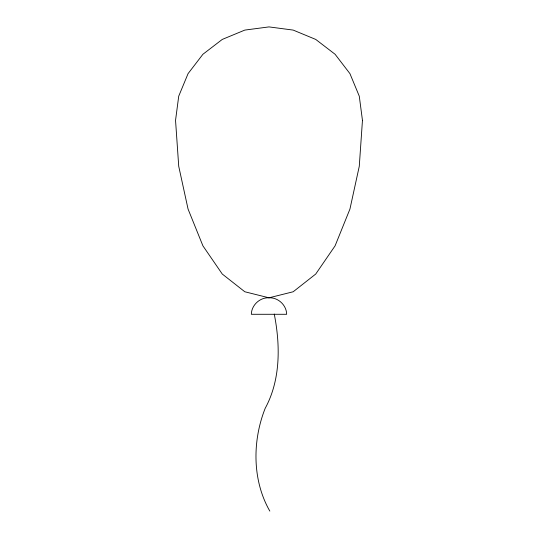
<?xml version="1.0" encoding="UTF-8"?>
<svg xmlns="http://www.w3.org/2000/svg" width="538" height="538" viewBox="0 0 538 538"><rect width="100%" height="100%" fill="white"/><g stroke="black" fill="none" stroke-linecap="round" stroke-linejoin="round"><path stroke-width="0.81" d="M269.834 511.1C252.127 480.347 252.282 440.723 265.227 408.234C280.722 379.815 280.365 345.107 274.259 314.078M362.457 120.357L359.276 166.282L349.935 209.08L335.087 245.832L315.732 274.037L293.19 291.764L269 297.81C259.881 297.306 251.468 305.16 251.333 314.286L286.667 314.286C286.532 305.16 278.119 297.306 269 297.81L244.81 291.764L222.268 274.037L202.913 245.832L188.065 209.08L178.724 166.282L175.543 120.357L178.724 96.168L188.065 73.632L202.913 54.271L222.268 39.422L244.81 30.088L269 26.9L293.19 30.088L315.732 39.422L335.087 54.271L349.935 73.632L359.276 96.168L362.457 120.357"/></g></svg>
